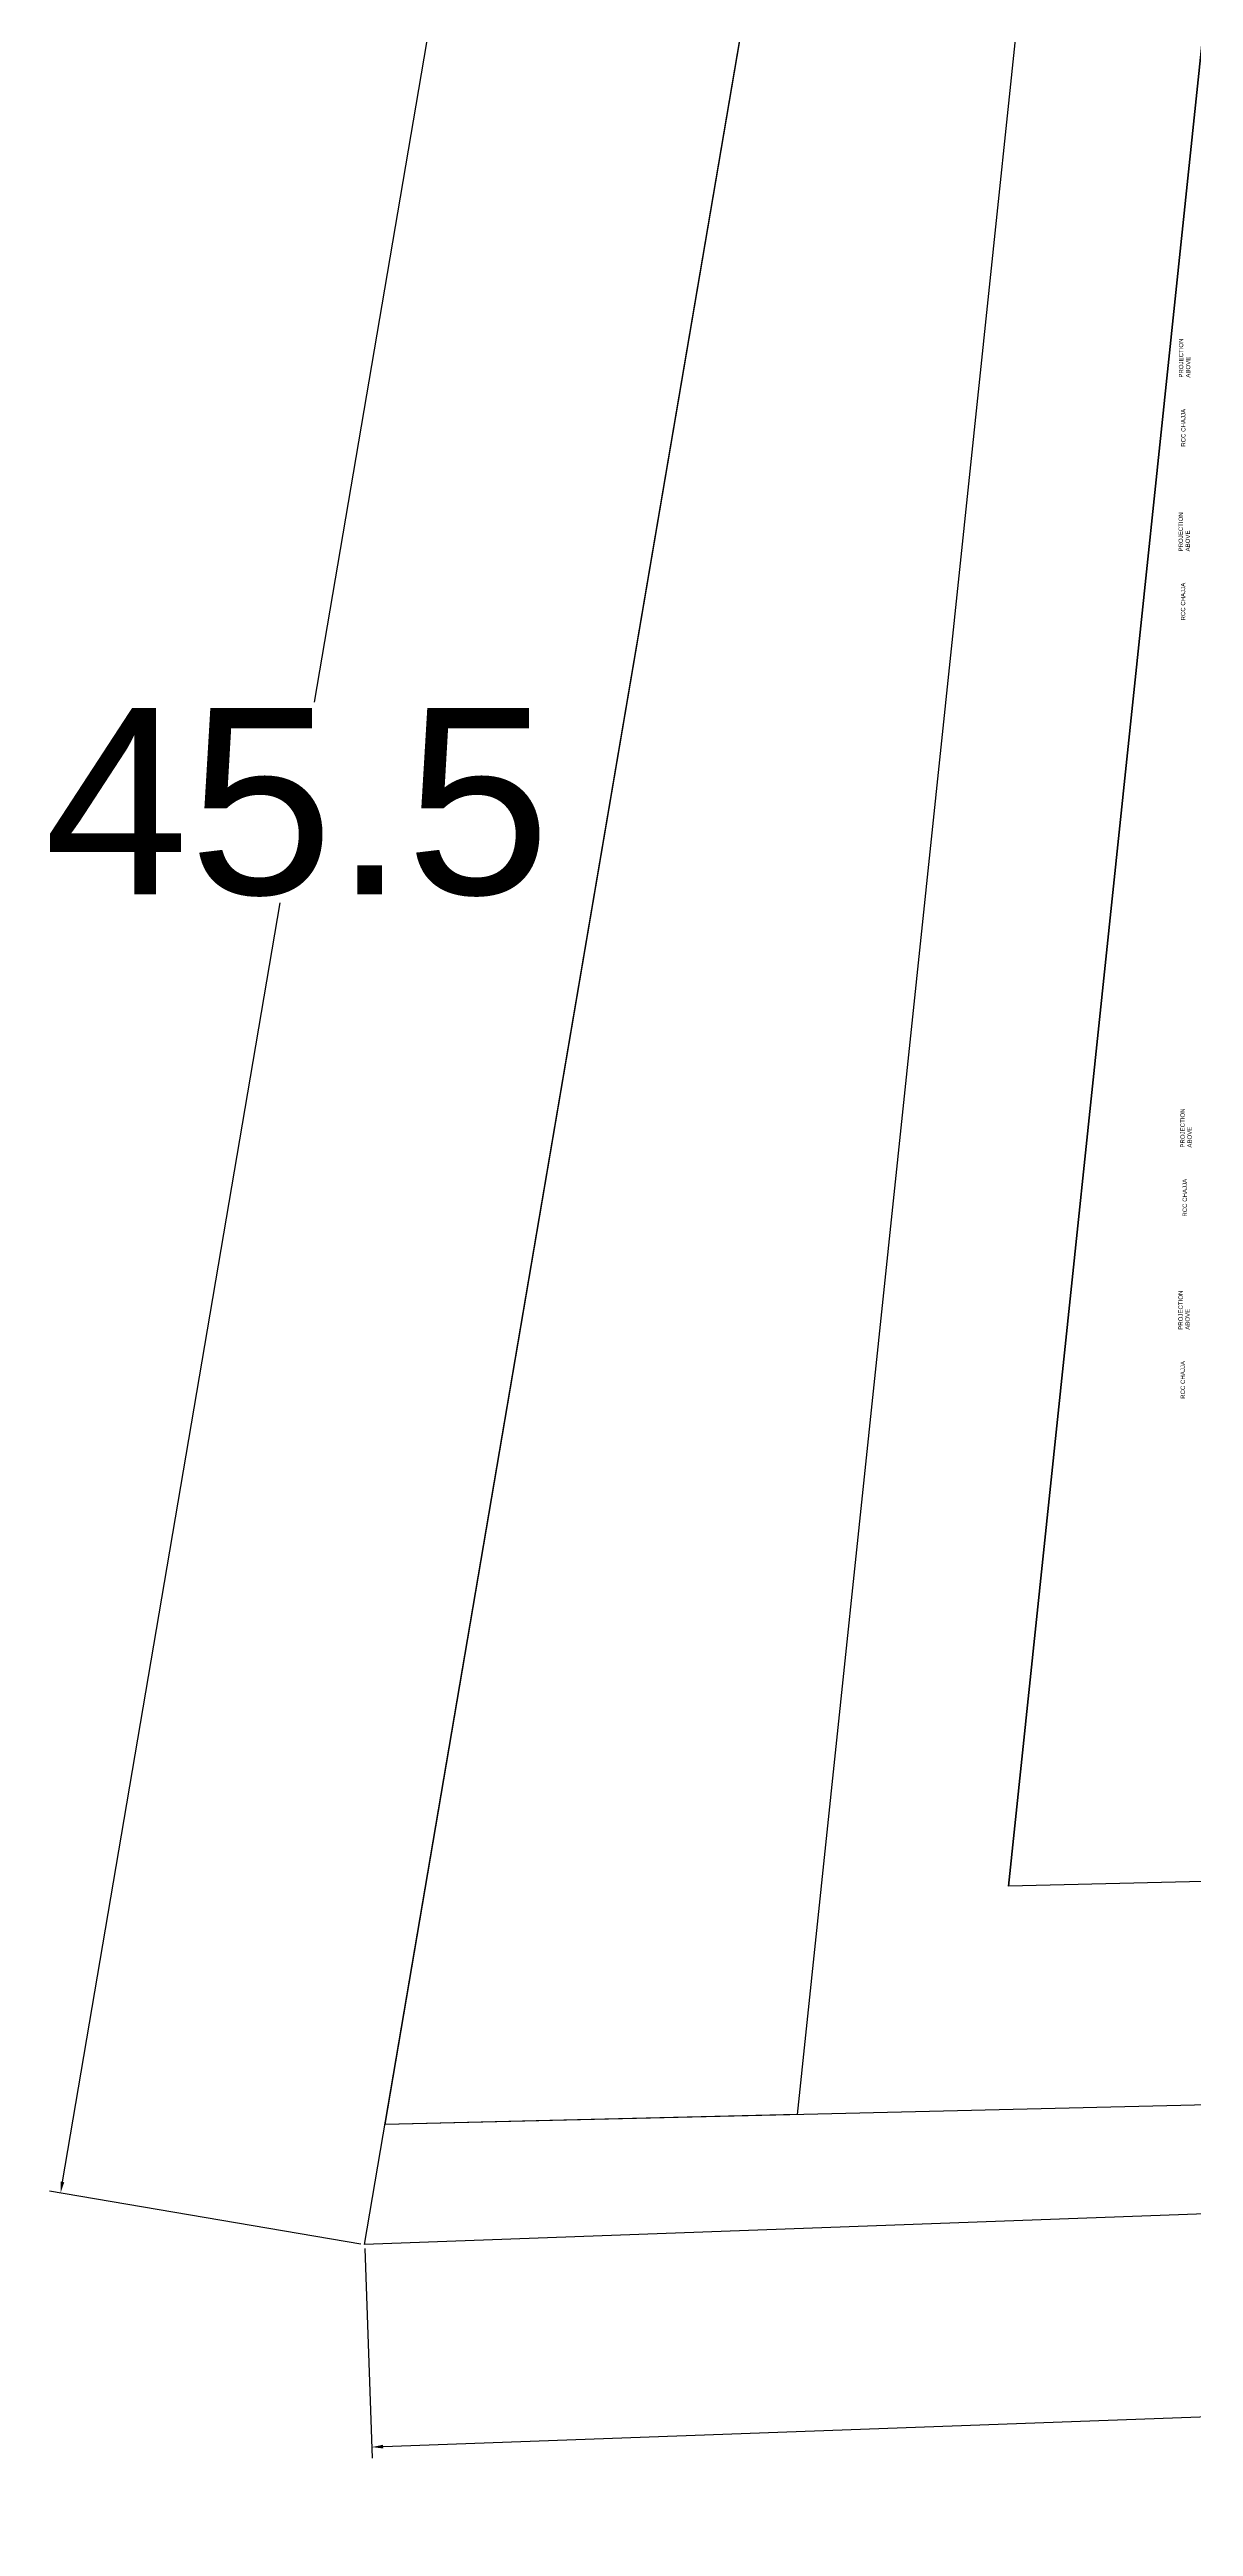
# Model space of a CAD drawing. Header units: metres. Extents: x 15463 to 32022, y 1223 to 33962.
# Drawn here: x 29469.09 to 29487.52, y 4086.17 to 4126.09 of the extents above; entities that cross this region are included whole.
import ezdxf

# ---------------------------------------------------------------- set-up
doc = ezdxf.new("R2010")
doc.units = ezdxf.units.M
doc.header["$LTSCALE"] = 0.1
doc.styles.get("Standard").update_dxf_attribs({"font": 'arial.ttf'})
doc.dimstyles.get("Standard").update_dxf_attribs({"dimtxt": 0.1, "dimasz": 0.18, "dimexe": 0.18, "dimexo": 0.0625, "dimgap": 0.09, "dimtad": 0, "dimtih": 1, "dimtoh": 1, "dimdec": 1, "dimzin": 0, "dimdsep": 46, "dimtxsty": 'Standard', "dimcen": 0.09, "dimadec": 0, "dimazin": 0, "dimtfac": 1, "dimtdec": 1, "dimtofl": 0, "dimtmove": 0, "dimatfit": 3, "dimfxl": 1, "dimtolj": 1, "dimtzin": 0, "dimarcsym": 0})

# ---------------------------------------------------------------- blocks, each defined once
blk = doc.blocks.new('*D9')
at = {"color": 0, "lineweight": -2, "transparency": 16777216}
for p, q in [((29511.881, 4092.024), (29512.005, 4088.645)), ((29474.17, 4090.646), (29474.293, 4087.268)), ((29511.818, 4088.818), (29497.128, 4088.282)), ((29474.467, 4087.454), (29489.157, 4087.99))]:
    blk.add_line(p, q, dxfattribs=at)
at = {"color": 0, "transparency": 16777216}
for points in [[(29511.817, 4088.848), (29511.819, 4088.788), (29511.998, 4088.825)], [(29474.466, 4087.484), (29474.468, 4087.424), (29474.287, 4087.447)]]:
    blk.add_solid(points, dxfattribs=at)
at = {"layer": 'Defpoints', "color": 0, "transparency": 16777216}
for p in [(29511.879, 4092.086), (29474.168, 4090.709), (29511.998, 4088.825)]:
    blk.add_point(p, dxfattribs=at)
at = {"color": 0, "transparency": 16777216, "insert": (29493.143, 4088.136), "char_height": 3, "attachment_point": 5}
blk.add_mtext('\\A1;37.7', dxfattribs=at)
blk = doc.blocks.new('*D10')
at = {"color": 0, "lineweight": -2, "transparency": 16777216}
for p, q in [((29476.866, 4136.184), (29473.358, 4115.567)), ((29481.732, 4135.538), (29476.719, 4136.391)), ((29469.301, 4091.72), (29472.808, 4112.336)), ((29474.106, 4090.719), (29469.093, 4091.572))]:
    blk.add_line(p, q, dxfattribs=at)
at = {"color": 0, "transparency": 16777216}
for points in [[(29476.836, 4136.189), (29476.895, 4136.179), (29476.896, 4136.361)], [(29469.271, 4091.725), (29469.33, 4091.715), (29469.271, 4091.542)]]:
    blk.add_solid(points, dxfattribs=at)
at = {"layer": 'Defpoints', "color": 0, "transparency": 16777216}
for p in [(29481.793, 4135.528), (29469.271, 4091.542), (29474.168, 4090.709)]:
    blk.add_point(p, dxfattribs=at)
at = {"color": 0, "transparency": 16777216, "insert": (29473.083, 4113.952), "char_height": 3, "attachment_point": 5}
blk.add_mtext('\\A1;45.5', dxfattribs=at)

msp = doc.modelspace()

# ---------------------------------------------------------------- linework, layer by layer
msp.add_lwpolyline([(29481.793, 4135.528), (29512.611, 4145.03), (29511.879, 4092.086), (29474.168, 4090.709), (29481.793, 4135.528)])
msp.add_lwpolyline([(29480.985, 4130.776), (29499.826, 4137.611, -0.525946), (29511.323, 4129.446), (29510.902, 4099.825, -0.426651), (29503.955, 4093.352), (29474.498, 4092.648)], format="xyb")
at = {"color": 2, "true_color": 0xf1eb1f}
msp.add_lwpolyline([(29488.007, 4129.494), (29501.059, 4134.229, -0.410228), (29506.824, 4129.514), (29506.403, 4099.889, -0.344431), (29504.042, 4096.955), (29484.542, 4096.489), (29488.007, 4129.494)], format="xyb", dxfattribs=at)
at = {"color": 114, "true_color": 0x139b48}
msp.add_lwpolyline([(29480.985, 4130.776), (29485.289, 4132.337), (29481.139, 4092.807), (29474.498, 4092.648), (29480.985, 4130.776)], dxfattribs=at)
at = {"color": 9, "true_color": 0xd19cc7}
for points in [[(29488.007, 4129.494), (29484.542, 4096.489)], [(29504.042, 4096.955), (29484.542, 4096.489)]]:
    msp.add_lwpolyline(points, dxfattribs=at)

# ---------------------------------------------------------------- texts
for s, height, p in [('PROJECTION ', 0.07009, (29487.357, 4120.799)), ('ABOVE', 0.0701, (29487.47, 4120.799)), ('RCC CHAJJA', 0.0701, (29487.393, 4119.686)), ('PROJECTION ', 0.07009, (29487.352, 4117.998)), ('ABOVE', 0.0701, (29487.465, 4117.998)), ('RCC CHAJJA', 0.0701, (29487.389, 4116.885)), ('PROJECTION ', 0.07009, (29487.381, 4108.39)), ('ABOVE', 0.0701, (29487.493, 4108.39)), ('RCC CHAJJA', 0.0701, (29487.417, 4107.277)), ('PROJECTION ', 0.07009, (29487.349, 4105.454)), ('ABOVE', 0.0701, (29487.461, 4105.454)), ('RCC CHAJJA', 0.0701, (29487.385, 4104.341))]:
    msp.add_text(s, height=height, rotation=90).set_placement(p)

# ---------------------------------------------------------------- dimensions: what is measured, and where the dimension line sits
for p1, p2, distance, picture, middle in [((29481.793, 4135.528), (29474.168, 4090.709), -4.968, '*D10', (29473.083, 4113.952)), ((29474.168, 4090.709), (29511.879, 4092.086), -3.264, '*D9', (29493.143, 4088.136))]:
    dim = msp.add_aligned_dim(p1=p1, p2=p2, distance=distance, dimstyle='Standard', override={"dimtxt": 3})
    dim.commit()
    dim.dimension.update_dxf_attribs({"geometry": picture, "text_midpoint": middle})

doc.saveas('drawing.dxf')
